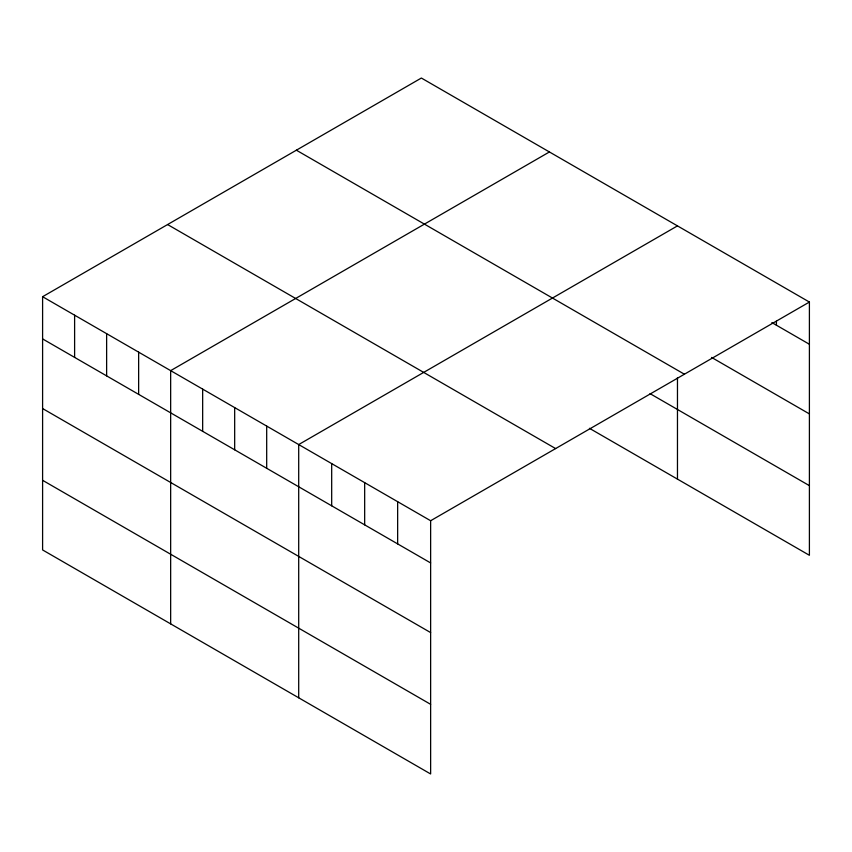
<?xml version="1.0" encoding="UTF-8"?>
<svg xmlns="http://www.w3.org/2000/svg" width="852" height="852" viewBox="0 0 852 852"><rect width="100%" height="100%" fill="white"/><g stroke="black" fill="none" stroke-linecap="round" stroke-linejoin="round"><path stroke-width="1.28" d="M42.6 296.709L430.633 520.732L430.633 773.967L42.6 549.945L42.6 296.709L421.367 78.033L809.4 302.055L809.4 555.291L589.435 428.3M549.423 151.954L170.656 370.641L170.656 623.877M677.468 225.886L298.701 444.563L298.701 697.799M430.633 520.732L809.4 302.055M771.869 322.588L809.4 344.261M711.59 357.425L809.4 413.902M296.379 150.197L684.412 374.22M650.033 393.635L809.4 485.651M167.588 224.545L555.621 448.578M42.6 338.915L430.633 562.938M42.6 408.555L430.633 632.578M42.6 480.304L430.633 704.327M776.417 321.257L776.417 325.219M677.468 377.596L677.468 479.122M397.65 501.69L397.65 543.895M364.667 482.647L364.667 524.853M331.684 463.605L331.684 505.811M266.687 426.085L266.687 468.291M234.673 407.607L234.673 449.803M202.659 389.119L202.659 431.325M138.642 352.153L138.642 394.359M106.628 333.675L106.628 375.87M74.614 315.187L74.614 357.393"/></g></svg>
